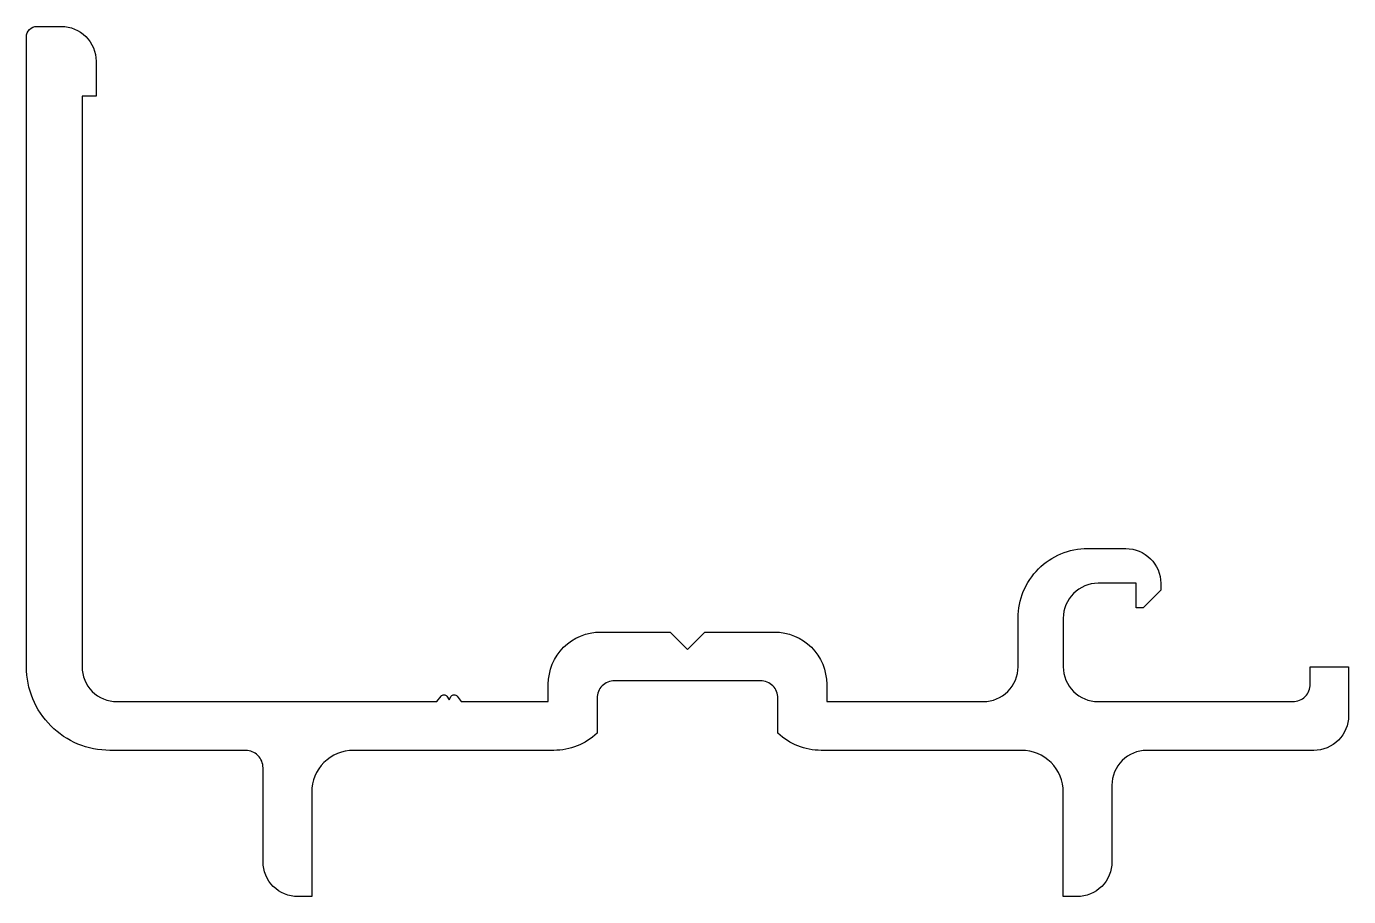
# Model space of a CAD drawing. Extents: x 884.6 to 922.6, y -18.8 to 6.2.
import ezdxf

# ---------------------------------------------------------------- set-up
doc = ezdxf.new("R2010")
doc.units = 0
doc.header["$LTSCALE"] = 15
doc.layers.get('0').update_dxf_attribs({"linetype": 'CONTINUOUS'})

msp = doc.modelspace()

# ---------------------------------------------------------------- linework, layer by layer
at = {"ltscale": 5}
msp.add_lwpolyline([(901.042, -14.073, -0.192187), (899.803, -14.568), (894.042, -14.568, 0.414214), (892.842, -15.768), (892.842, -18.768), (892.442, -18.768, -0.414214), (891.442, -17.768), (891.442, -15.068, 0.414214), (890.942, -14.568), (887.042, -14.568, -0.414214), (884.642, -12.168), (884.642, 5.932, -0.414272), (884.942, 6.232), (885.642, 6.232, -0.414214), (886.642, 5.232), (886.642, 4.232), (886.242, 4.232), (886.242, -12.168, 0.414214), (887.242, -13.168), (896.439, -13.168), (896.559, -13.008, -0.524993), (896.723, -13.015), (896.789, -13.118), (896.854, -13.015, -0.524993), (897.019, -13.008), (897.139, -13.168), (899.642, -13.168), (899.642, -12.668, -0.414214), (901.142, -11.168), (903.142, -11.168), (903.642, -11.668), (904.142, -11.168), (906.142, -11.168, -0.414214), (907.642, -12.668), (907.642, -13.168), (912.142, -13.168, 0.414214), (913.142, -12.168), (913.142, -10.768, -0.414214), (915.142, -8.768), (916.242, -8.768, -0.414214), (917.242, -9.768), (917.242, -9.968), (916.742, -10.468), (916.542, -10.468), (916.542, -9.768), (915.442, -9.768, 0.414214), (914.442, -10.768), (914.442, -12.168, 0.414214), (915.442, -13.168), (921.042, -13.168, 0.414214), (921.542, -12.668), (921.542, -12.168), (922.642, -12.168), (922.642, -13.568, -0.414214), (921.642, -14.568), (916.842, -14.568, 0.414214), (915.842, -15.568), (915.842, -17.768, -0.414214), (914.842, -18.768), (914.442, -18.768), (914.442, -15.768, 0.414214), (913.242, -14.568), (907.481, -14.568, -0.192187), (906.242, -14.073), (906.242, -13.068, 0.414214), (905.742, -12.568), (901.542, -12.568, 0.414214), (901.042, -13.068), (901.042, -14.073)], format="xyb", dxfattribs=at)

doc.saveas('drawing.dxf')
